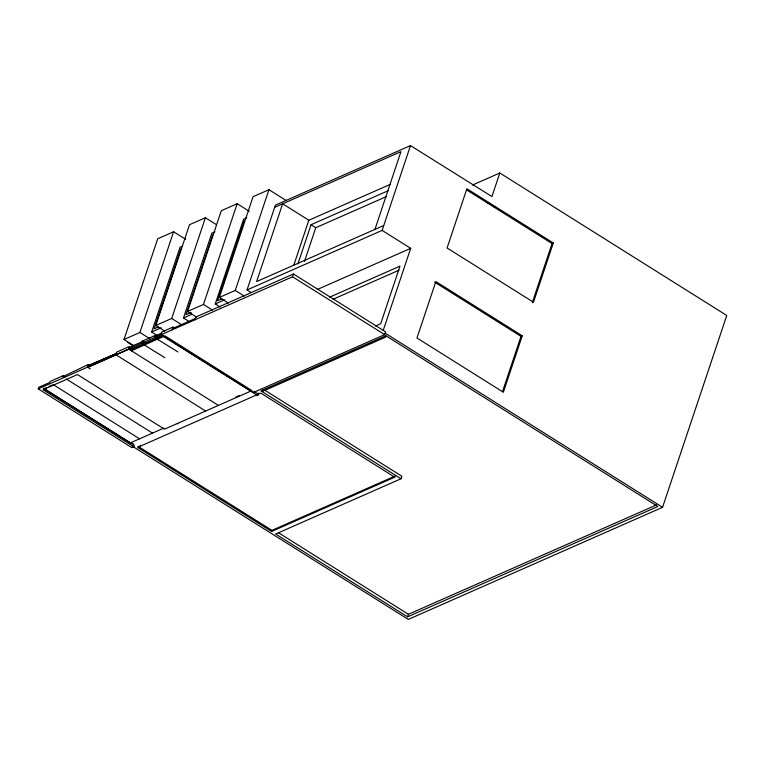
<?xml version="1.0" encoding="UTF-8"?>
<svg xmlns="http://www.w3.org/2000/svg" width="765" height="765" viewBox="0 0 765 765"><rect width="100%" height="100%" fill="white"/><g stroke="black" fill="none" stroke-linecap="round" stroke-linejoin="round"><path stroke-width="1.15" d="M164.886 357.685L141.621 343.303L142.338 341.114L155.371 335.366L157.236 336.524M154.654 337.556L155.371 335.366L154.654 337.556L177.929 351.938M43.519 388.257L134.324 445.268L133.837 446.731L131.829 447.621L38.25 388.878L38.786 387.291L49.763 382.443L50.098 381.467L63.017 375.768L64.872 376.925M62.692 376.743L63.026 375.768M88.511 365.785L88.424 364.465L62.701 376.743M134.057 345.78L124.007 339.478L157.714 238.747L173.607 231.738L185.704 239.33M132.259 348.209L131.408 350.772L164.972 335.864L251.953 390.619L164.456 429.194L77.437 374.563L43.031 389.729L133.837 446.731M124.007 339.478L139.899 332.469L173.607 231.738M141.602 343.313L142.347 341.123L145.388 343.007M144.413 344.929L144.901 343.466L163.155 335.424M157.59 335.692L151.68 331.981L180.062 247.172L182.175 246.234M180.884 248.864L154.128 328.845L158.336 326.99M164.838 331.14L155.792 325.469L189.5 224.728L205.393 217.729L216.457 224.671M158.164 337.097L157.963 337.709L156.117 336.552M155.792 325.469L171.685 318.46L205.393 217.729M172.106 329.868L173.033 327.076L174.956 328.29M140.062 446.301L140.425 445.201M189.376 321.683L183.466 317.972L211.848 233.153L215.022 231.757M212.708 234.922L186.019 314.692L191.212 312.407M196.615 317.131L187.578 311.451L221.286 210.719L237.169 203.72L249.247 211.293M195.027 319.76L195.955 316.978L293.454 273.994L385.617 331.857L384.68 334.64L253.349 392.541L161.214 334.668M187.578 311.451L203.471 304.451L237.169 203.72M220.177 307.052L215.252 303.963L243.624 219.144L246.808 217.748M244.37 220.674L217.566 300.788L221.879 298.886M228.4 303.122L219.364 297.442L253.062 196.71L268.955 189.701L286.148 200.497M219.364 297.442L235.257 290.442L268.955 189.701M250.977 292.421L247.028 289.945L275.41 205.135L410.489 145.589L491.924 196.567L499.813 172.995L726.75 315.467L662.557 507.319L408.29 619.411L132.316 446.158M293.75 265.331L308.83 220.253L390.255 184.365M38.25 388.878L292.517 276.787L293.454 273.994M297.91 263.944L311.02 224.738L388.113 190.753M258.733 393.047L257.872 395.61L160.889 334.812L161.817 332.029L173.033 327.076M304.527 261.324L315.763 227.721L386.344 196.605M262.73 390.045L262.242 391.517L385.407 337.222L385.895 335.759L657.862 506.497L407.563 616.839L275.649 534.018L401.003 478.766L401.855 476.222L263.81 389.557M271.575 531.465L271.948 530.365L395.113 476.069L394.74 477.169L271.575 531.465L137.633 447.372L260.798 393.076L394.74 477.169M374.936 229.404L400.956 151.642L274.683 207.305M247.028 289.945L382.118 230.399L410.489 145.589M383.246 330.365L410.69 248.338L382.118 230.399M407.563 616.839L408.414 614.295L656.523 504.919M502.5 391.651L521.003 336.361L522.246 335.806L435.84 281.568L416.963 337.987L503.36 392.235L522.246 335.806M532.239 302.777L552.053 243.547L553.296 242.993L466.889 188.754L447.076 247.984L533.482 302.223L553.296 242.993M472.531 185.025L499.813 172.995M383.743 225.522L256.61 281.568L282.629 203.806L308.83 220.253M151.68 331.981L161.214 327.783M183.466 317.972L191.939 314.233M215.252 303.963L224.786 299.756M88.118 365.536L116.71 353.363L92.852 363.872M155.19 335.969L161.75 333.081M172.546 328.548L195.467 318.441M90.681 364.829L88.463 365.813L87.927 367.401L129.075 349.156L131.446 350.647M88.358 366.119L95.931 362.782M98.092 361.835L101.334 360.401M103.495 359.445L109.988 356.586M112.149 355.629L115.4 354.205M143.82 343.944L131.934 349.184L129.161 347.444L142.127 341.726L144.901 343.466M143.715 344.25L131.829 349.49L129.457 347.999M144.795 343.781L163.194 335.663M43.911 388.677L47.086 387.367M49.065 386.401L52.24 385.091M487.343 202.916L488.586 202.371M494.114 207.172L495.357 206.617M317.37 289.476L410.69 248.338M329.619 297.164L399.98 266.144L380.731 323.672L375.319 326.053M333.005 299.287L399.034 270.188M163.94 428.065L130.289 442.897L43.997 388.725M235.916 397.064L239.11 395.658M132.45 443.298L133.167 443.624M385.895 335.759L260.951 390.839L401.003 478.766M154.607 337.059L157.638 338.952M141.831 342.691L144.853 344.594M466.64 189.921L552.053 243.547M434.597 282.113L521.003 336.361M311.02 224.738L315.763 227.721M385.168 333.177L662.557 507.319M292.517 276.787L384.68 334.64M235.257 290.442L244.293 296.112M203.471 304.451L212.507 310.121M171.685 318.46L181.726 324.771M253.913 391.355L258.369 394.147M139.899 332.469L149.95 338.78M127.841 342.491L133.751 346.201M218.427 405.402L128.635 349.031L129.495 346.469L116.701 352.101L115.783 354.692L205.632 411.034M177.375 423.494L177.977 423.877M87.526 367.152L90.299 368.893M66.478 379.115L152.493 433.114M53.177 384.585L139.555 438.814M278.517 532.746L408.414 614.295M137.996 446.272L271.948 530.365"/></g></svg>
